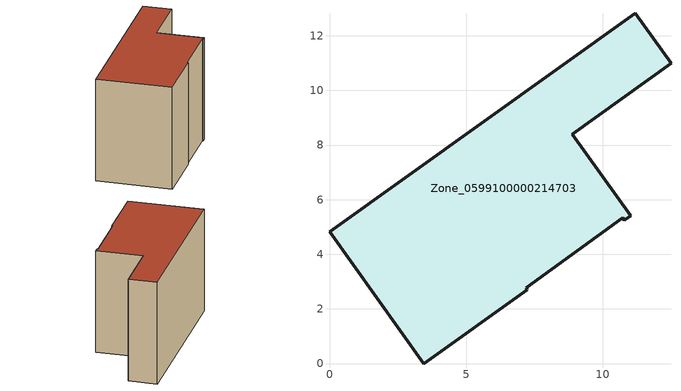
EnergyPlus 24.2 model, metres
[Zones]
Zone_0599100000214703
 floor ground (C_G): 10.74,5.33 7.2,2.77 7.24,2.71 3.44,0 0,4.82 11.19,12.82 12.5,10.99 8.88,8.4 11.03,5.41 10.8,5.24 z0
 wall outside (C_F): 12.5,10.99 11.19,12.82 0,4.82 3.44,0 7.24,2.71 7.2,2.77 10.74,5.33 10.8,5.24 11.03,5.41 8.88,8.4 12.5,10.99 z0:8.3
 roof outside (C_R): 7.2,2.77 10.74,5.33 10.8,5.24 11.03,5.41 8.88,8.4 12.5,10.99 11.19,12.82 0,4.82 3.44,0 7.24,2.71 z8.3
[BUILDING]
Pand.0599100000214703: North Axis=0; Terrain=City; Loads Convergence Tolerance Value=0.04; Temperature Convergence Tolerance Value=0.4; Solar Distribution=FullExterior; Maximum Number of Warmup Days=25; Minimum Number of Warmup Days=1
[Site:Location]
Rotterdam.The.Hague.AP_ZH_NLD Design_Conditions: Latitude=51.96; Longitude=4.45; Time Zone=1; Elevation=-4.5
[SITE:GROUNDTEMPERATURE:BUILDINGSURFACE]
18, 18, 18, 18, 18, 18, 18, 18, 18, 18, 18, 18
[MATERIAL] Thermal Absorptance=0.9; Solar Absorptance=0.7; Visible Absorptance=0.7
Name | Roughness | Thickness | Conductivity | Density | Specific Heat
G.TC.1975-1991 | MediumSmooth | 0.15 | 0.288461 | 540 | 1210
F.TC.1975-1991 | Rough | 0.3 | 0.230769 | 1920 | 840
R.TC.1975-1991 | MediumRough | 0.2 | 0.153846 | 1500 | 1000
[CONSTRUCTION]
C_G: G.TC.1975-1991
C_F: F.TC.1975-1991
C_R: R.TC.1975-1991
[ZONE]
Zone_0599100000214703: Type=1; Multiplier=1; Ceiling Height=Autocalculate; Volume=Autocalculate; Floor Area=autocalculate; Part of Total Floor Area=Yes
[ZONEINFILTRATION:DESIGNFLOWRATE]
Infil_Zone_0599100000214703: Zone or ZoneList or Space or SpaceList=Zone_0599100000214703; Schedule=AlwaysOn; Design Flow Rate Calculation Method=Flow/Area; Flow Rate per Floor Area=0.003; Constant Term Coefficient=1; Temperature Term Coefficient=0; Velocity Term Coefficient=0; Velocity Squared Term Coefficient=0
[HVACTEMPLATE:ZONE:IDEALLOADSAIRSYSTEM]
Zone_0599100000214703: Maximum Heating Supply Air Temperature=50; Minimum Cooling Supply Air Temperature=13; Maximum Heating Supply Air Humidity Ratio=0.0156; Minimum Cooling Supply Air Humidity Ratio=0.0077; Heating Limit=NoLimit; Cooling Limit=NoLimit; Dehumidification Control Type=ConstantSensibleHeatRatio; Cooling Sensible Heat Ratio=0.7; Dehumidification Setpoint=60; Humidification Control Type=None; Humidification Setpoint=30; Outdoor Air Method=None; Outdoor Air Flow Rate per Person=0.00944; Outdoor Air Flow Rate per Zone Floor Area=0; Outdoor Air Flow Rate per Zone=0; Demand Controlled Ventilation Type=None; Outdoor Air Economizer Type=NoEconomizer; Heat Recovery Type=None; Sensible Heat Recovery Effectiveness=0.7; Latent Heat Recovery Effectiveness=0.65
[ZONECONTROL:THERMOSTAT]
ThermostatControl_Zone_0599100000214703: Zone or ZoneList=Zone_0599100000214703; Control Type Schedule=DualSetpointControlType; Control 1=Thermostat_Zone_0599100000214703; Temperature Difference Between Cutout And Setpoint=0
[THERMOSTATSETPOINT:DUALSETPOINT]
Thermostat_Zone_0599100000214703: Heating Setpoint Temperature Schedule=HeatingSetpoint_Zone_0599100000214703; Cooling Setpoint Temperature Schedule=CoolingSetpoint_Zone_0599100000214703
[SCHEDULE:COMPACT]
HeatingSetpoint_Zone_0599100000214703: Through: 12/31, For: AllDays, Until: 24:00, 21
CoolingSetpoint_Zone_0599100000214703: Through: 12/31, For: AllDays, Until: 24:00, 24
DualSetpointControlType: Through: 12/31, For: AllDays, Until: 24:00, 4
AlwaysOn: Through: 12/31, For: AllDays, Until: 24:00, 1
